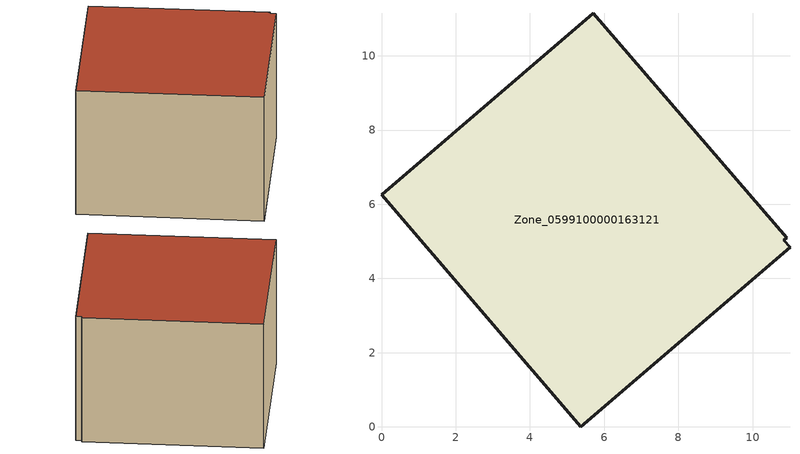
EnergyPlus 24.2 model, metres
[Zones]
Zone_0599100000163121
 floor ground (C_G): 10.91,5.09 10.84,5.03 11.01,4.84 5.37,0 0,6.25 5.71,11.15 z0
 wall outside (C_F): 10.91,5.09 5.71,11.15 0,6.25 5.37,0 11.01,4.84 10.84,5.03 10.91,5.09 z0:6.21
 roof outside (C_R): 10.84,5.03 10.91,5.09 5.71,11.15 0,6.25 5.37,0 11.01,4.84 z6.21
[BUILDING]
Pand.0599100000163121: North Axis=0; Terrain=City; Loads Convergence Tolerance Value=0.04; Temperature Convergence Tolerance Value=0.4; Solar Distribution=FullExterior; Maximum Number of Warmup Days=25; Minimum Number of Warmup Days=1
[Site:Location]
Rotterdam.The.Hague.AP_ZH_NLD Design_Conditions: Latitude=51.96; Longitude=4.45; Time Zone=1; Elevation=-4.5
[SITE:GROUNDTEMPERATURE:BUILDINGSURFACE]
18, 18, 18, 18, 18, 18, 18, 18, 18, 18, 18, 18
[MATERIAL] Thermal Absorptance=0.9; Solar Absorptance=0.7; Visible Absorptance=0.7
Name | Roughness | Thickness | Conductivity | Density | Specific Heat
G.TC.1992-2005 | MediumSmooth | 0.15 | 0.06 | 540 | 1210
F.TC.1992-2005 | Rough | 0.3 | 0.12 | 1920 | 840
R.TC.1992-2005 | MediumRough | 0.2 | 0.08 | 1500 | 1000
[CONSTRUCTION]
C_G: G.TC.1992-2005
C_F: F.TC.1992-2005
C_R: R.TC.1992-2005
[ZONE]
Zone_0599100000163121: Type=1; Multiplier=1; Ceiling Height=Autocalculate; Volume=Autocalculate; Floor Area=autocalculate; Part of Total Floor Area=Yes
[ZONEINFILTRATION:DESIGNFLOWRATE]
Infil_Zone_0599100000163121: Zone or ZoneList or Space or SpaceList=Zone_0599100000163121; Schedule=AlwaysOn; Design Flow Rate Calculation Method=Flow/Area; Flow Rate per Floor Area=0.0015; Constant Term Coefficient=1; Temperature Term Coefficient=0; Velocity Term Coefficient=0; Velocity Squared Term Coefficient=0
[HVACTEMPLATE:ZONE:IDEALLOADSAIRSYSTEM]
Zone_0599100000163121: Maximum Heating Supply Air Temperature=50; Minimum Cooling Supply Air Temperature=13; Maximum Heating Supply Air Humidity Ratio=0.0156; Minimum Cooling Supply Air Humidity Ratio=0.0077; Heating Limit=NoLimit; Cooling Limit=NoLimit; Dehumidification Control Type=ConstantSensibleHeatRatio; Cooling Sensible Heat Ratio=0.7; Dehumidification Setpoint=60; Humidification Control Type=None; Humidification Setpoint=30; Outdoor Air Method=None; Outdoor Air Flow Rate per Person=0.00944; Outdoor Air Flow Rate per Zone Floor Area=0; Outdoor Air Flow Rate per Zone=0; Demand Controlled Ventilation Type=None; Outdoor Air Economizer Type=NoEconomizer; Heat Recovery Type=None; Sensible Heat Recovery Effectiveness=0.7; Latent Heat Recovery Effectiveness=0.65
[ZONECONTROL:THERMOSTAT]
ThermostatControl_Zone_0599100000163121: Zone or ZoneList=Zone_0599100000163121; Control Type Schedule=DualSetpointControlType; Control 1=Thermostat_Zone_0599100000163121; Temperature Difference Between Cutout And Setpoint=0
[THERMOSTATSETPOINT:DUALSETPOINT]
Thermostat_Zone_0599100000163121: Heating Setpoint Temperature Schedule=HeatingSetpoint_Zone_0599100000163121; Cooling Setpoint Temperature Schedule=CoolingSetpoint_Zone_0599100000163121
[SCHEDULE:COMPACT]
HeatingSetpoint_Zone_0599100000163121: Through: 12/31, For: AllDays, Until: 24:00, 21
CoolingSetpoint_Zone_0599100000163121: Through: 12/31, For: AllDays, Until: 24:00, 24
DualSetpointControlType: Through: 12/31, For: AllDays, Until: 24:00, 4
AlwaysOn: Through: 12/31, For: AllDays, Until: 24:00, 1
